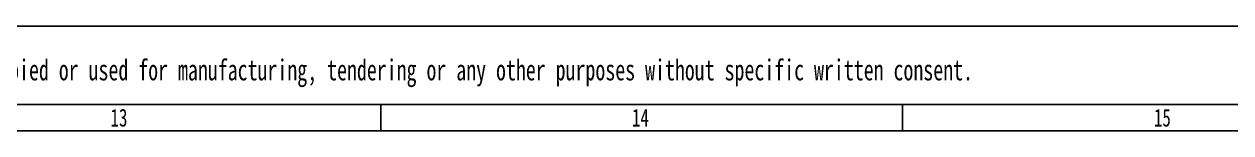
# Model space of a CAD drawing. Header units: inches. Extents: x 47316 to 59086, y 3141 to 11743.
# Drawn here: x 48568 to 48799.3, y 9067.3 to 9087.3 of the extents above; entities that cross this region are included whole.
import ezdxf

# ---------------------------------------------------------------- set-up
doc = ezdxf.new("R2010")
doc.units = ezdxf.units.IN
doc.header["$MEASUREMENT"] = 0
doc.styles.add('MtX_@FangSong_GB2312', font='')
doc.styles.add('MtX_SimSun', font='')
doc.styles.get('MtX_@FangSong_GB2312').set_extended_font_data('@FangSong_GB2312')
doc.styles.get('MtX_SimSun').set_extended_font_data('SimSun')

msp = doc.modelspace()

# ---------------------------------------------------------------- linework, layer by layer
at = {"color": 0, "lineweight": -3}
for p, q in [((49694.34, 9087.33), (47316.34, 9087.33)), ((47336.34, 9072.33), (49636.34, 9072.33)), ((48636.34, 9067.33), (48636.34, 9072.33)), ((48736.34, 9067.33), (48736.34, 9072.33)), ((47336.34, 9067.33), (49674.34, 9067.33))]:
    msp.add_line(p, q, dxfattribs=at)

# ---------------------------------------------------------------- texts
at = {"color": 0, "lineweight": -3, "width": 0.7}
for s, height, style, p in [('This drawing and any information or descriptive matter set out hereon are confidential and copyrighted by Geely Automobile Research Institute, and must not be disclosed, loaned, copied or used for manufacturing, tendering or any other purposes without specific written consent.', 4, 'MtX_@FangSong_GB2312', (48222.25, 9076.97)), ('13', 3.4, 'MtX_SimSun', (48584.55, 9068.13)), ('14', 3.4, 'MtX_SimSun', (48684.5, 9068.13)), ('15', 3.4, 'MtX_SimSun', (48784.55, 9068.13))]:
    msp.add_text(s, height=height, dxfattribs=dict(at, style=style)).set_placement(p)

doc.saveas('drawing.dxf')
